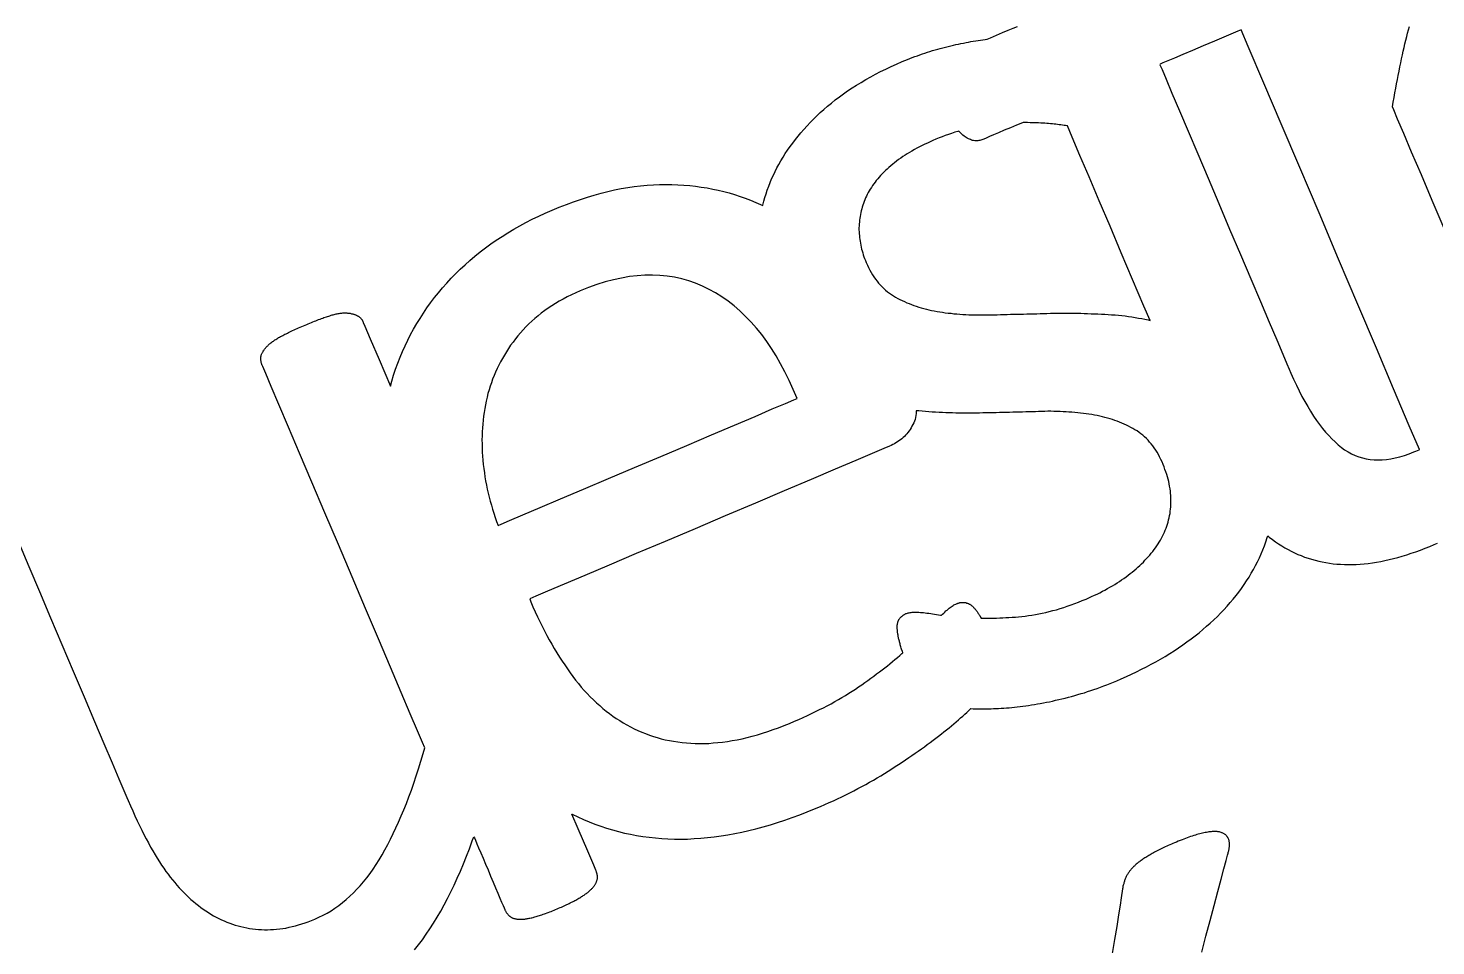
# Model space of a CAD drawing. Header units: millimetres. Extents: x 47 to 159, y 49 to 299.
# Drawn here: x 96.38 to 108.42, y 172.63 to 180.48 of the extents above; entities that cross this region are included whole.
import ezdxf

# ---------------------------------------------------------------- set-up
doc = ezdxf.new("R2010")
doc.units = ezdxf.units.MM

# ---------------------------------------------------------------- blocks, each defined once
blk = doc.blocks.new('angel 01')
for points in [[(-26.356, 127.268), (-26.272, 127.071), (-26.182, 126.857), (-26.087, 126.633), (-25.99, 126.404), (-25.893, 126.177), (-25.799, 125.956), (-25.711, 125.747), (-25.63, 125.557), (-25.56, 125.391), (-25.502, 125.256), (-25.459, 125.155), (-25.434, 125.097), (-25.423, 125.071), (-25.404, 125.026), (-25.384, 124.982), (-25.365, 124.939), (-25.346, 124.897), (-25.326, 124.857), (-25.307, 124.818), (-25.288, 124.779), (-25.269, 124.743), (-25.25, 124.707), (-25.231, 124.672), (-25.212, 124.639), (-25.193, 124.607), (-25.175, 124.576), (-25.156, 124.546), (-25.137, 124.518), (-25.119, 124.491), (-25.1, 124.464), (-25.081, 124.439), (-25.063, 124.415), (-25.044, 124.391), (-25.025, 124.368), (-25.006, 124.346), (-24.986, 124.324), (-24.966, 124.303), (-24.947, 124.283), (-24.927, 124.263), (-24.906, 124.243), (-24.886, 124.225), (-24.865, 124.207), (-24.844, 124.189), (-24.823, 124.173), (-24.802, 124.156), (-24.781, 124.141), (-24.759, 124.126), (-24.737, 124.112), (-24.715, 124.098), (-24.693, 124.085), (-24.67, 124.073), (-24.648, 124.061), (-24.625, 124.05), (-24.602, 124.04), (-24.579, 124.03), (-24.555, 124.021), (-24.532, 124.013), (-24.508, 124.005), (-24.484, 123.998), (-24.459, 123.992), (-24.435, 123.986), (-24.41, 123.981), (-24.386, 123.977), (-24.36, 123.973), (-24.335, 123.97), (-24.31, 123.968), (-24.284, 123.966), (-24.258, 123.965), (-24.232, 123.965), (-24.206, 123.966), (-24.18, 123.967), (-24.154, 123.969), (-24.127, 123.972), (-24.101, 123.976), (-24.074, 123.98), (-24.047, 123.986), (-24.02, 123.992), (-23.993, 123.999), (-23.966, 124.006), (-23.939, 124.015), (-23.911, 124.024), (-23.883, 124.034), (-23.856, 124.044), (-23.828, 124.056), (-23.792, 124.072), (-23.757, 124.089), (-23.722, 124.108), (-23.688, 124.128), (-23.655, 124.15), (-23.622, 124.173), (-23.59, 124.198), (-23.558, 124.224), (-23.527, 124.251), (-23.497, 124.28), (-23.468, 124.311), (-23.439, 124.342), (-23.41, 124.376), (-23.383, 124.41), (-23.355, 124.446), (-23.329, 124.484), (-23.303, 124.523), (-23.278, 124.563), (-23.253, 124.605), (-23.229, 124.648), (-23.204, 124.693), (-23.181, 124.739), (-23.157, 124.787), (-23.134, 124.836), (-23.111, 124.886), (-23.089, 124.938), (-23.066, 124.991), (-23.044, 125.046), (-23.023, 125.103), (-23.002, 125.16), (-22.981, 125.219), (-22.96, 125.28), (-22.94, 125.342), (-22.92, 125.406), (-22.9, 125.471), (-22.888, 125.52), (-22.908, 125.567), (-22.95, 125.666), (-23.011, 125.811), (-23.09, 125.995), (-23.181, 126.211), (-23.284, 126.453), (-23.394, 126.712), (-23.509, 126.983), (-23.626, 127.258), (-23.741, 127.53), (-23.853, 127.793), (-23.957, 128.039), (-24.052, 128.262), (-24.134, 128.455), (-24.2, 128.61), (-24.247, 128.721), (-24.272, 128.781), (-24.277, 128.792), (-24.279, 128.797), (-24.28, 128.801), (-24.282, 128.806), (-24.283, 128.81), (-24.285, 128.815), (-24.286, 128.819), (-24.287, 128.824), (-24.287, 128.828), (-24.288, 128.833), (-24.289, 128.837), (-24.289, 128.841), (-24.289, 128.845), (-24.289, 128.85), (-24.289, 128.854), (-24.289, 128.858), (-24.288, 128.862), (-24.288, 128.866), (-24.287, 128.87), (-24.286, 128.875), (-24.285, 128.879), (-24.284, 128.883), (-24.282, 128.887), (-24.28, 128.892), (-24.278, 128.896), (-24.276, 128.901), (-24.273, 128.905), (-24.27, 128.91), (-24.268, 128.915), (-24.264, 128.919), (-24.261, 128.924), (-24.257, 128.929), (-24.253, 128.934), (-24.249, 128.939), (-24.245, 128.944), (-24.24, 128.949), (-24.235, 128.954), (-24.23, 128.959), (-24.225, 128.964), (-24.22, 128.969), (-24.214, 128.974), (-24.208, 128.979), (-24.202, 128.984), (-24.196, 128.989), (-24.189, 128.994), (-24.182, 128.999), (-24.175, 129.004), (-24.168, 129.009), (-24.161, 129.013), (-24.153, 129.018), (-24.145, 129.023), (-24.137, 129.028), (-24.129, 129.032), (-24.12, 129.037), (-24.111, 129.042), (-24.102, 129.047), (-24.093, 129.052), (-24.083, 129.057), (-24.073, 129.062), (-24.062, 129.067), (-24.051, 129.072), (-24.04, 129.078), (-24.029, 129.083), (-24.017, 129.089), (-24.005, 129.094), (-23.992, 129.1), (-23.979, 129.106), (-23.966, 129.111), (-23.953, 129.117), (-23.939, 129.123), (-23.925, 129.129), (-23.911, 129.135), (-23.897, 129.141), (-23.883, 129.147), (-23.87, 129.153), (-23.857, 129.158), (-23.844, 129.163), (-23.831, 129.168), (-23.819, 129.173), (-23.806, 129.178), (-23.795, 129.182), (-23.783, 129.187), (-23.771, 129.191), (-23.76, 129.195), (-23.749, 129.199), (-23.739, 129.203), (-23.728, 129.206), (-23.718, 129.21), (-23.708, 129.213), (-23.698, 129.216), (-23.688, 129.219), (-23.679, 129.222), (-23.67, 129.224), (-23.661, 129.227), (-23.652, 129.229), (-23.644, 129.231), (-23.635, 129.233), (-23.627, 129.234), (-23.619, 129.235), (-23.611, 129.237), (-23.603, 129.238), (-23.596, 129.238), (-23.588, 129.239), (-23.581, 129.239), (-23.574, 129.239), (-23.568, 129.239), (-23.561, 129.239), (-23.555, 129.239), (-23.548, 129.238), (-23.542, 129.238), (-23.536, 129.237), (-23.531, 129.236), (-23.525, 129.236), (-23.519, 129.235), (-23.514, 129.233), (-23.509, 129.232), (-23.503, 129.231), (-23.498, 129.23), (-23.493, 129.228), (-23.489, 129.227), (-23.484, 129.225), (-23.48, 129.223), (-23.475, 129.221), (-23.471, 129.219), (-23.467, 129.217), (-23.463, 129.215), (-23.459, 129.213), (-23.455, 129.211), (-23.452, 129.208), (-23.448, 129.205), (-23.445, 129.203), (-23.441, 129.2), (-23.438, 129.197), (-23.435, 129.193), (-23.432, 129.19), (-23.429, 129.186), (-23.427, 129.183), (-23.424, 129.179), (-23.421, 129.175), (-23.419, 129.171), (-23.417, 129.166), (-23.415, 129.162), (-23.413, 129.157), (-23.4, 129.127), (-23.354, 129.019), (-23.278, 128.84), (-23.181, 128.613), (-23.17, 128.655), (-23.154, 128.707), (-23.137, 128.758), (-23.118, 128.809), (-23.099, 128.86), (-23.078, 128.909), (-23.056, 128.958), (-23.033, 129.007), (-23.008, 129.054), (-22.983, 129.101), (-22.956, 129.148), (-22.928, 129.193), (-22.899, 129.238), (-22.869, 129.283), (-22.838, 129.327), (-22.805, 129.37), (-22.771, 129.412), (-22.736, 129.454), (-22.7, 129.495), (-22.662, 129.536), (-22.624, 129.575), (-22.584, 129.614), (-22.543, 129.652), (-22.501, 129.689), (-22.459, 129.725), (-22.414, 129.761), (-22.369, 129.795), (-22.323, 129.829), (-22.276, 129.862), (-22.227, 129.894), (-22.177, 129.925), (-22.127, 129.955), (-22.075, 129.984), (-22.022, 130.012), (-21.968, 130.04), (-21.913, 130.067), (-21.857, 130.093), (-21.799, 130.118), (-21.738, 130.143), (-21.676, 130.167), (-21.616, 130.189), (-21.556, 130.21), (-21.497, 130.229), (-21.438, 130.247), (-21.379, 130.263), (-21.322, 130.278), (-21.265, 130.291), (-21.208, 130.302), (-21.152, 130.312), (-21.096, 130.321), (-21.042, 130.327), (-20.987, 130.333), (-20.933, 130.336), (-20.88, 130.339), (-20.827, 130.339), (-20.775, 130.338), (-20.724, 130.336), (-20.673, 130.333), (-20.622, 130.328), (-20.572, 130.323), (-20.523, 130.316), (-20.474, 130.308), (-20.426, 130.299), (-20.378, 130.289), (-20.331, 130.277), (-20.284, 130.265), (-20.238, 130.251), (-20.192, 130.236), (-20.147, 130.22), (-20.102, 130.203), (-20.058, 130.185), (-19.998, 130.158), (-19.997, 130.162), (-19.989, 130.194), (-19.98, 130.226), (-19.97, 130.258), (-19.959, 130.29), (-19.947, 130.322), (-19.935, 130.354), (-19.922, 130.385), (-19.907, 130.417), (-19.893, 130.448), (-19.877, 130.479), (-19.86, 130.51), (-19.842, 130.541), (-19.824, 130.571), (-19.805, 130.602), (-19.785, 130.632), (-19.764, 130.662), (-19.742, 130.692), (-19.719, 130.721), (-19.695, 130.751), (-19.671, 130.78), (-19.646, 130.809), (-19.619, 130.838), (-19.592, 130.867), (-19.564, 130.895), (-19.536, 130.924), (-19.506, 130.952), (-19.475, 130.98), (-19.444, 131.007), (-19.411, 131.034), (-19.378, 131.061), (-19.343, 131.087), (-19.308, 131.113), (-19.272, 131.138), (-19.234, 131.163), (-19.196, 131.187), (-19.157, 131.211), (-19.116, 131.235), (-19.075, 131.258), (-19.033, 131.281), (-18.99, 131.303), (-18.946, 131.325), (-18.9, 131.346), (-18.854, 131.367), (-18.807, 131.388), (-18.782, 131.398), (-18.761, 131.407), (-18.74, 131.415), (-18.719, 131.424), (-18.697, 131.432), (-18.676, 131.439), (-18.654, 131.447), (-18.633, 131.455), (-18.611, 131.462), (-18.59, 131.469), (-18.568, 131.476), (-18.546, 131.482), (-18.524, 131.489), (-18.502, 131.495), (-18.48, 131.501), (-18.458, 131.507), (-18.435, 131.513), (-18.413, 131.518), (-18.391, 131.524), (-18.368, 131.529), (-18.346, 131.534), (-18.325, 131.538), (-18.303, 131.543), (-18.282, 131.547), (-18.26, 131.551), (-18.239, 131.555), (-18.219, 131.559), (-18.198, 131.563), (-18.177, 131.566), (-18.157, 131.569), (-18.137, 131.572), (-18.117, 131.575), (-18.097, 131.578), (-18.08, 131.58), (-18.052, 131.592), (-17.998, 131.614), (-17.947, 131.636), (-17.899, 131.656), (-17.857, 131.674), (-17.821, 131.69)], [(-16.245, 123.772), (-16.209, 123.909), (-16.173, 124.044), (-16.139, 124.173), (-16.107, 124.292), (-16.079, 124.398), (-16.055, 124.487), (-16.037, 124.556), (-16.025, 124.602), (-16.02, 124.62), (-16.018, 124.627), (-16.016, 124.634), (-16.014, 124.641), (-16.012, 124.648), (-16.011, 124.655), (-16.01, 124.661), (-16.009, 124.668), (-16.008, 124.674), (-16.007, 124.681), (-16.007, 124.687), (-16.007, 124.693), (-16.007, 124.699), (-16.007, 124.705), (-16.008, 124.711), (-16.009, 124.716), (-16.01, 124.722), (-16.011, 124.727), (-16.012, 124.733), (-16.014, 124.738), (-16.016, 124.743), (-16.018, 124.748), (-16.021, 124.752), (-16.023, 124.756), (-16.026, 124.761), (-16.03, 124.765), (-16.033, 124.769), (-16.037, 124.772), (-16.04, 124.776), (-16.045, 124.779), (-16.049, 124.782), (-16.054, 124.785), (-16.058, 124.788), (-16.063, 124.79), (-16.069, 124.793), (-16.074, 124.795), (-16.08, 124.797), (-16.086, 124.799), (-16.093, 124.801), (-16.1, 124.802), (-16.107, 124.803), (-16.114, 124.804), (-16.122, 124.804), (-16.13, 124.804), (-16.138, 124.805), (-16.147, 124.804), (-16.155, 124.804), (-16.165, 124.803), (-16.174, 124.802), (-16.184, 124.801), (-16.194, 124.8), (-16.205, 124.798), (-16.215, 124.796), (-16.226, 124.794), (-16.238, 124.791), (-16.249, 124.788), (-16.262, 124.785), (-16.274, 124.782), (-16.286, 124.779), (-16.299, 124.775), (-16.313, 124.771), (-16.326, 124.766), (-16.34, 124.762), (-16.354, 124.757), (-16.368, 124.752), (-16.383, 124.746), (-16.398, 124.741), (-16.413, 124.735), (-16.429, 124.729), (-16.445, 124.722), (-16.461, 124.715), (-16.477, 124.709), (-16.491, 124.703), (-16.504, 124.697), (-16.518, 124.691), (-16.531, 124.685), (-16.544, 124.679), (-16.556, 124.674), (-16.569, 124.668), (-16.581, 124.662), (-16.593, 124.656), (-16.604, 124.651), (-16.615, 124.645), (-16.626, 124.639), (-16.637, 124.634), (-16.648, 124.628), (-16.658, 124.623), (-16.668, 124.617), (-16.678, 124.612), (-16.687, 124.606), (-16.696, 124.601), (-16.705, 124.595), (-16.714, 124.59), (-16.723, 124.584), (-16.731, 124.579), (-16.74, 124.574), (-16.748, 124.568), (-16.755, 124.563), (-16.763, 124.558), (-16.77, 124.552), (-16.777, 124.547), (-16.784, 124.542), (-16.791, 124.536), (-16.797, 124.531), (-16.804, 124.526), (-16.81, 124.521), (-16.816, 124.515), (-16.821, 124.51), (-16.827, 124.505), (-16.832, 124.499), (-16.837, 124.494), (-16.842, 124.488), (-16.847, 124.483), (-16.852, 124.477), (-16.857, 124.472), (-16.861, 124.466), (-16.865, 124.46), (-16.869, 124.454), (-16.873, 124.449), (-16.877, 124.443), (-16.88, 124.437), (-16.884, 124.431), (-16.887, 124.425), (-16.89, 124.419), (-16.893, 124.412), (-16.896, 124.406), (-16.899, 124.4), (-16.901, 124.393), (-16.904, 124.387), (-16.906, 124.38), (-16.908, 124.373), (-16.91, 124.366), (-16.912, 124.359), (-16.914, 124.352), (-16.916, 124.345), (-16.918, 124.338), (-16.919, 124.33), (-16.92, 124.323), (-16.922, 124.315), (-16.923, 124.307), (-16.924, 124.3), (-16.925, 124.292), (-16.927, 124.277), (-16.933, 124.237), (-16.943, 124.174), (-16.957, 124.092), (-16.972, 123.993), (-16.99, 123.882), (-17.01, 123.761)], [(-22.975, 123.793), (-22.941, 123.836), (-22.908, 123.88), (-22.876, 123.926), (-22.844, 123.973), (-22.812, 124.021), (-22.782, 124.072), (-22.751, 124.123), (-22.722, 124.177), (-22.693, 124.232), (-22.664, 124.288), (-22.636, 124.346), (-22.609, 124.405), (-22.582, 124.466), (-22.556, 124.529), (-22.53, 124.593), (-22.505, 124.658), (-22.481, 124.725), (-22.467, 124.761), (-22.463, 124.75), (-22.454, 124.73), (-22.442, 124.701), (-22.427, 124.665), (-22.409, 124.623), (-22.389, 124.577), (-22.368, 124.527), (-22.346, 124.476), (-22.324, 124.424), (-22.303, 124.373), (-22.282, 124.323), (-22.262, 124.277), (-22.245, 124.236), (-22.23, 124.201), (-22.218, 124.173), (-22.209, 124.153), (-22.205, 124.144), (-22.204, 124.14), (-22.202, 124.135), (-22.2, 124.131), (-22.197, 124.127), (-22.195, 124.122), (-22.193, 124.118), (-22.191, 124.115), (-22.188, 124.111), (-22.186, 124.107), (-22.183, 124.104), (-22.18, 124.1), (-22.178, 124.097), (-22.175, 124.094), (-22.172, 124.091), (-22.169, 124.088), (-22.166, 124.085), (-22.163, 124.082), (-22.16, 124.08), (-22.157, 124.077), (-22.154, 124.075), (-22.15, 124.073), (-22.147, 124.071), (-22.143, 124.069), (-22.139, 124.067), (-22.135, 124.065), (-22.131, 124.064), (-22.126, 124.062), (-22.121, 124.061), (-22.117, 124.06), (-22.112, 124.059), (-22.107, 124.058), (-22.101, 124.057), (-22.096, 124.056), (-22.09, 124.056), (-22.085, 124.056), (-22.079, 124.055), (-22.073, 124.055), (-22.067, 124.055), (-22.06, 124.055), (-22.054, 124.055), (-22.047, 124.056), (-22.04, 124.056), (-22.033, 124.057), (-22.026, 124.058), (-22.019, 124.059), (-22.011, 124.06), (-22.003, 124.062), (-21.996, 124.063), (-21.988, 124.065), (-21.979, 124.066), (-21.971, 124.068), (-21.962, 124.07), (-21.954, 124.073), (-21.945, 124.075), (-21.936, 124.078), (-21.926, 124.08), (-21.917, 124.083), (-21.907, 124.086), (-21.897, 124.09), (-21.886, 124.093), (-21.876, 124.097), (-21.865, 124.101), (-21.854, 124.105), (-21.842, 124.109), (-21.831, 124.113), (-21.819, 124.118), (-21.807, 124.122), (-21.794, 124.127), (-21.782, 124.133), (-21.769, 124.138), (-21.756, 124.143), (-21.743, 124.149), (-21.73, 124.154), (-21.719, 124.159), (-21.707, 124.164), (-21.696, 124.169), (-21.685, 124.174), (-21.674, 124.18), (-21.663, 124.185), (-21.653, 124.19), (-21.643, 124.195), (-21.633, 124.2), (-21.623, 124.204), (-21.614, 124.209), (-21.605, 124.214), (-21.596, 124.219), (-21.587, 124.224), (-21.578, 124.229), (-21.57, 124.234), (-21.562, 124.238), (-21.554, 124.243), (-21.547, 124.248), (-21.54, 124.253), (-21.532, 124.257), (-21.526, 124.262), (-21.519, 124.267), (-21.512, 124.271), (-21.506, 124.276), (-21.5, 124.281), (-21.494, 124.285), (-21.488, 124.29), (-21.483, 124.295), (-21.478, 124.299), (-21.473, 124.304), (-21.468, 124.308), (-21.463, 124.313), (-21.459, 124.318), (-21.454, 124.322), (-21.45, 124.327), (-21.446, 124.331), (-21.443, 124.336), (-21.439, 124.34), (-21.436, 124.344), (-21.433, 124.349), (-21.43, 124.353), (-21.428, 124.358), (-21.425, 124.362), (-21.423, 124.366), (-21.421, 124.37), (-21.419, 124.375), (-21.418, 124.379), (-21.416, 124.383), (-21.415, 124.387), (-21.414, 124.391), (-21.413, 124.396), (-21.412, 124.4), (-21.412, 124.404), (-21.412, 124.408), (-21.412, 124.412), (-21.411, 124.416), (-21.412, 124.42), (-21.412, 124.425), (-21.412, 124.429), (-21.413, 124.433), (-21.414, 124.438), (-21.414, 124.442), (-21.415, 124.447), (-21.417, 124.451), (-21.418, 124.456), (-21.419, 124.46), (-21.421, 124.465), (-21.423, 124.469), (-21.425, 124.474), (-21.443, 124.517), (-21.494, 124.638), (-21.575, 124.827), (-21.629, 124.954), (-21.627, 124.954), (-21.579, 124.93), (-21.531, 124.908), (-21.482, 124.888), (-21.433, 124.868), (-21.383, 124.85), (-21.333, 124.834), (-21.283, 124.819), (-21.232, 124.805), (-21.18, 124.792), (-21.128, 124.781), (-21.076, 124.771), (-21.023, 124.763), (-20.97, 124.756), (-20.916, 124.75), (-20.862, 124.745), (-20.808, 124.742), (-20.752, 124.741), (-20.697, 124.74), (-20.641, 124.741), (-20.585, 124.744), (-20.528, 124.748), (-20.47, 124.753), (-20.413, 124.759), (-20.354, 124.767), (-20.296, 124.777), (-20.236, 124.787), (-20.177, 124.8), (-20.116, 124.813), (-20.056, 124.828), (-19.995, 124.844), (-19.933, 124.862), (-19.871, 124.881), (-19.809, 124.902), (-19.746, 124.924), (-19.682, 124.947), (-19.618, 124.972), (-19.554, 124.998), (-19.503, 125.019), (-19.466, 125.036), (-19.43, 125.052), (-19.394, 125.068), (-19.358, 125.085), (-19.322, 125.102), (-19.287, 125.119), (-19.252, 125.136), (-19.218, 125.154), (-19.184, 125.172), (-19.15, 125.19), (-19.117, 125.208), (-19.084, 125.226), (-19.052, 125.245), (-19.02, 125.264), (-18.988, 125.282), (-18.957, 125.302), (-18.926, 125.321), (-18.895, 125.341), (-18.865, 125.36), (-18.836, 125.379), (-18.806, 125.399), (-18.778, 125.418), (-18.75, 125.437), (-18.722, 125.456), (-18.695, 125.475), (-18.668, 125.493), (-18.642, 125.512), (-18.616, 125.53), (-18.591, 125.549), (-18.566, 125.567), (-18.541, 125.585), (-18.518, 125.603), (-18.494, 125.621), (-18.471, 125.639), (-18.449, 125.657), (-18.427, 125.674), (-18.405, 125.692), (-18.385, 125.709), (-18.364, 125.726), (-18.344, 125.743), (-18.325, 125.759), (-18.306, 125.776), (-18.288, 125.792), (-18.271, 125.808), (-18.253, 125.823), (-18.237, 125.839), (-18.221, 125.854), (-18.219, 125.856), (-18.218, 125.856), (-18.2, 125.855), (-18.182, 125.855), (-18.163, 125.854), (-18.144, 125.854), (-18.125, 125.854), (-18.106, 125.854), (-18.086, 125.854), (-18.065, 125.854), (-18.045, 125.855), (-18.024, 125.856), (-18.003, 125.856), (-17.981, 125.858), (-17.959, 125.859), (-17.937, 125.86), (-17.915, 125.862), (-17.892, 125.864), (-17.869, 125.866), (-17.845, 125.868), (-17.822, 125.871), (-17.798, 125.873), (-17.774, 125.877), (-17.75, 125.88), (-17.725, 125.883), (-17.7, 125.887), (-17.675, 125.891), (-17.65, 125.896), (-17.625, 125.9), (-17.599, 125.905), (-17.573, 125.91), (-17.547, 125.915), (-17.52, 125.921), (-17.494, 125.927), (-17.467, 125.933), (-17.44, 125.939), (-17.412, 125.946), (-17.385, 125.953), (-17.358, 125.96), (-17.331, 125.968), (-17.303, 125.976), (-17.276, 125.984), (-17.248, 125.992), (-17.221, 126.001), (-17.193, 126.01), (-17.166, 126.02), (-17.138, 126.029), (-17.11, 126.039), (-17.083, 126.05), (-17.055, 126.06), (-17.027, 126.071), (-16.999, 126.083), (-16.971, 126.094), (-16.934, 126.11), (-16.889, 126.13), (-16.845, 126.15), (-16.802, 126.171), (-16.76, 126.192), (-16.718, 126.213), (-16.676, 126.235), (-16.636, 126.257), (-16.596, 126.28), (-16.557, 126.303), (-16.518, 126.327), (-16.481, 126.351), (-16.443, 126.376), (-16.407, 126.401), (-16.371, 126.426), (-16.336, 126.452), (-16.302, 126.478), (-16.268, 126.505), (-16.235, 126.532), (-16.203, 126.56), (-16.172, 126.588), (-16.141, 126.616), (-16.111, 126.644), (-16.083, 126.673), (-16.055, 126.702), (-16.028, 126.732), (-16.001, 126.762), (-15.976, 126.792), (-15.951, 126.822), (-15.927, 126.853), (-15.904, 126.884), (-15.882, 126.916), (-15.861, 126.948), (-15.84, 126.98), (-15.821, 127.013), (-15.802, 127.045), (-15.784, 127.079), (-15.767, 127.112), (-15.751, 127.146), (-15.736, 127.18), (-15.722, 127.214), (-15.708, 127.248), (-15.696, 127.283), (-15.684, 127.318), (-15.68, 127.333), (-15.667, 127.322), (-15.641, 127.302), (-15.614, 127.283), (-15.588, 127.265), (-15.561, 127.248), (-15.534, 127.232), (-15.506, 127.216), (-15.479, 127.202), (-15.451, 127.188), (-15.422, 127.175), (-15.394, 127.164), (-15.365, 127.152), (-15.335, 127.142), (-15.306, 127.133), (-15.276, 127.125), (-15.245, 127.117), (-15.215, 127.11), (-15.184, 127.104), (-15.152, 127.099), (-15.121, 127.095), (-15.089, 127.092), (-15.057, 127.09), (-15.024, 127.088), (-14.991, 127.088), (-14.958, 127.088), (-14.925, 127.089), (-14.891, 127.091), (-14.856, 127.094), (-14.822, 127.098), (-14.786, 127.103), (-14.751, 127.108), (-14.715, 127.115), (-14.679, 127.122), (-14.642, 127.13), (-14.605, 127.139), (-14.568, 127.149), (-14.53, 127.16), (-14.491, 127.172), (-14.453, 127.184), (-14.414, 127.198), (-14.374, 127.212), (-14.334, 127.227), (-14.294, 127.243), (-14.257, 127.259), (-14.244, 127.264), (-14.23, 127.27)], [(-14.173, 129.961), (-14.274, 130.2), (-14.367, 130.419), (-14.45, 130.613), (-14.518, 130.775), (-14.57, 130.897), (-14.603, 130.975), (-14.614, 131.002), (-14.607, 131.042), (-14.6, 131.082), (-14.593, 131.121), (-14.586, 131.16), (-14.579, 131.198), (-14.572, 131.235), (-14.565, 131.271), (-14.558, 131.307), (-14.551, 131.343), (-14.544, 131.377), (-14.536, 131.411), (-14.529, 131.445), (-14.522, 131.477), (-14.515, 131.509), (-14.507, 131.541), (-14.5, 131.572), (-14.492, 131.602), (-14.485, 131.631), (-14.477, 131.66), (-14.469, 131.689)]]:
    blk.add_lwpolyline(points)
for points in [[(-15.907, 131.661), (-15.935, 131.649), (-16.035, 131.606), (-16.135, 131.564), (-16.232, 131.523), (-16.323, 131.484), (-16.405, 131.449), (-16.477, 131.419), (-16.534, 131.395), (-16.576, 131.377), (-16.6, 131.367), (-16.602, 131.361), (-16.584, 131.32), (-16.549, 131.237), (-16.499, 131.118), (-16.435, 130.968), (-16.361, 130.794), (-16.279, 130.6), (-16.191, 130.392), (-16.099, 130.176), (-16.006, 129.956), (-15.914, 129.74), (-15.825, 129.531), (-15.743, 129.336), (-15.668, 129.161), (-15.604, 129.009), (-15.552, 128.888), (-15.516, 128.803), (-15.497, 128.758), (-15.483, 128.724), (-15.459, 128.672), (-15.436, 128.622), (-15.412, 128.573), (-15.388, 128.526), (-15.363, 128.482), (-15.339, 128.439), (-15.314, 128.398), (-15.289, 128.358), (-15.263, 128.321), (-15.238, 128.286), (-15.212, 128.252), (-15.186, 128.22), (-15.159, 128.19), (-15.132, 128.162), (-15.105, 128.136), (-15.078, 128.112), (-15.05, 128.09), (-15.023, 128.069), (-14.994, 128.051), (-14.964, 128.035), (-14.934, 128.021), (-14.903, 128.009), (-14.871, 127.999), (-14.839, 127.992), (-14.806, 127.986), (-14.772, 127.983), (-14.737, 127.982), (-14.701, 127.983), (-14.665, 127.986), (-14.628, 127.991), (-14.59, 127.999), (-14.551, 128.009), (-14.512, 128.02), (-14.472, 128.034), (-14.431, 128.051), (-14.413, 128.058), (-14.4, 128.064), (-14.387, 128.07), (-14.384, 128.071), (-14.47, 128.275), (-14.604, 128.589), (-14.752, 128.938), (-14.91, 129.312), (-15.075, 129.7), (-15.242, 130.094), (-15.407, 130.482), (-15.566, 130.856), (-15.714, 131.204), (-15.847, 131.518)], [(-17.393, 130.839), (-17.397, 130.839), (-17.409, 130.841), (-17.422, 130.843), (-17.436, 130.845), (-17.449, 130.847), (-17.463, 130.849), (-17.477, 130.851), (-17.492, 130.853), (-17.507, 130.854), (-17.522, 130.856), (-17.538, 130.857), (-17.554, 130.858), (-17.57, 130.86), (-17.587, 130.861), (-17.604, 130.862), (-17.621, 130.863), (-17.639, 130.864), (-17.657, 130.865), (-17.676, 130.865), (-17.694, 130.866), (-17.713, 130.866), (-17.733, 130.867), (-17.752, 130.867), (-17.772, 130.867), (-17.778, 130.866), (-17.827, 130.846), (-17.881, 130.823), (-17.933, 130.801), (-17.981, 130.78), (-18.024, 130.762), (-18.06, 130.747), (-18.089, 130.735), (-18.108, 130.726), (-18.117, 130.723), (-18.124, 130.72), (-18.133, 130.717), (-18.142, 130.715), (-18.151, 130.713), (-18.159, 130.712), (-18.168, 130.711), (-18.177, 130.711), (-18.186, 130.712), (-18.195, 130.713), (-18.204, 130.715), (-18.213, 130.718), (-18.222, 130.721), (-18.231, 130.724), (-18.24, 130.729), (-18.249, 130.734), (-18.259, 130.739), (-18.268, 130.745), (-18.277, 130.752), (-18.286, 130.759), (-18.295, 130.768), (-18.304, 130.777), (-18.314, 130.786), (-18.321, 130.795), (-18.331, 130.792), (-18.357, 130.784), (-18.384, 130.775), (-18.41, 130.766), (-18.437, 130.757), (-18.464, 130.746), (-18.49, 130.736), (-18.518, 130.725), (-18.543, 130.714), (-18.567, 130.703), (-18.59, 130.692), (-18.613, 130.682), (-18.636, 130.67), (-18.658, 130.659), (-18.68, 130.648), (-18.701, 130.636), (-18.722, 130.624), (-18.742, 130.612), (-18.762, 130.6), (-18.781, 130.588), (-18.8, 130.576), (-18.818, 130.563), (-18.836, 130.55), (-18.854, 130.537), (-18.871, 130.524), (-18.887, 130.511), (-18.904, 130.497), (-18.919, 130.484), (-18.934, 130.47), (-18.949, 130.456), (-18.963, 130.442), (-18.977, 130.429), (-18.99, 130.414), (-19.003, 130.4), (-19.015, 130.386), (-19.027, 130.372), (-19.038, 130.357), (-19.049, 130.343), (-19.06, 130.328), (-19.069, 130.313), (-19.079, 130.298), (-19.088, 130.284), (-19.096, 130.268), (-19.104, 130.253), (-19.111, 130.238), (-19.118, 130.223), (-19.125, 130.207), (-19.131, 130.192), (-19.137, 130.176), (-19.142, 130.16), (-19.147, 130.145), (-19.152, 130.129), (-19.156, 130.113), (-19.16, 130.097), (-19.163, 130.081), (-19.166, 130.065), (-19.168, 130.049), (-19.17, 130.033), (-19.172, 130.016), (-19.173, 130), (-19.174, 129.984), (-19.175, 129.967), (-19.175, 129.951), (-19.174, 129.934), (-19.173, 129.917), (-19.172, 129.901), (-19.171, 129.885), (-19.169, 129.868), (-19.166, 129.852), (-19.163, 129.835), (-19.16, 129.819), (-19.157, 129.802), (-19.153, 129.786), (-19.148, 129.77), (-19.143, 129.753), (-19.138, 129.737), (-19.133, 129.72), (-19.127, 129.704), (-19.12, 129.688), (-19.113, 129.671), (-19.103, 129.649), (-19.093, 129.627), (-19.082, 129.606), (-19.071, 129.586), (-19.059, 129.566), (-19.047, 129.547), (-19.034, 129.529), (-19.021, 129.512), (-19.007, 129.495), (-18.993, 129.479), (-18.978, 129.463), (-18.963, 129.449), (-18.947, 129.434), (-18.931, 129.421), (-18.914, 129.408), (-18.897, 129.396), (-18.88, 129.385), (-18.862, 129.374), (-18.843, 129.364), (-18.825, 129.354), (-18.806, 129.345), (-18.786, 129.336), (-18.767, 129.327), (-18.747, 129.319), (-18.727, 129.311), (-18.706, 129.303), (-18.685, 129.296), (-18.664, 129.289), (-18.643, 129.283), (-18.621, 129.277), (-18.599, 129.271), (-18.577, 129.266), (-18.554, 129.261), (-18.531, 129.256), (-18.508, 129.252), (-18.485, 129.248), (-18.461, 129.245), (-18.437, 129.241), (-18.413, 129.238), (-18.388, 129.236), (-18.364, 129.233), (-18.339, 129.231), (-18.314, 129.229), (-18.288, 129.227), (-18.262, 129.226), (-18.237, 129.224), (-18.21, 129.223), (-18.184, 129.223), (-18.158, 129.222), (-18.131, 129.222), (-18.104, 129.222), (-18.076, 129.222), (-18.049, 129.223), (-18.021, 129.224), (-17.993, 129.224), (-17.965, 129.225), (-17.937, 129.226), (-17.909, 129.227), (-17.881, 129.228), (-17.853, 129.228), (-17.825, 129.229), (-17.796, 129.23), (-17.768, 129.23), (-17.74, 129.231), (-17.711, 129.232), (-17.683, 129.233), (-17.654, 129.233), (-17.625, 129.234), (-17.597, 129.234), (-17.568, 129.235), (-17.539, 129.236), (-17.51, 129.236), (-17.481, 129.237), (-17.452, 129.237), (-17.423, 129.237), (-17.394, 129.237), (-17.365, 129.237), (-17.336, 129.237), (-17.307, 129.236), (-17.278, 129.236), (-17.249, 129.235), (-17.22, 129.234), (-17.19, 129.233), (-17.161, 129.232), (-17.132, 129.231), (-17.103, 129.23), (-17.073, 129.228), (-17.044, 129.226), (-17.015, 129.224), (-16.986, 129.222), (-16.956, 129.22), (-16.928, 129.217), (-16.899, 129.214), (-16.87, 129.21), (-16.842, 129.206), (-16.814, 129.201), (-16.786, 129.196), (-16.758, 129.191), (-16.73, 129.185), (-16.703, 129.179), (-16.687, 129.175), (-16.739, 129.298), (-16.836, 129.525), (-16.933, 129.754), (-17.029, 129.981), (-17.122, 130.199), (-17.208, 130.402), (-17.286, 130.585), (-17.352, 130.741)], [(-19.705, 128.507), (-19.738, 128.586), (-19.772, 128.662), (-19.808, 128.735), (-19.845, 128.805), (-19.883, 128.872), (-19.923, 128.936), (-19.964, 128.996), (-20.007, 129.054), (-20.051, 129.109), (-20.097, 129.161), (-20.144, 129.21), (-20.193, 129.256), (-20.243, 129.299), (-20.294, 129.339), (-20.347, 129.376), (-20.401, 129.41), (-20.457, 129.441), (-20.514, 129.469), (-20.572, 129.493), (-20.631, 129.513), (-20.691, 129.53), (-20.752, 129.544), (-20.814, 129.554), (-20.877, 129.56), (-20.94, 129.563), (-21.005, 129.562), (-21.071, 129.558), (-21.138, 129.55), (-21.206, 129.538), (-21.275, 129.523), (-21.345, 129.504), (-21.415, 129.482), (-21.487, 129.456), (-21.56, 129.427), (-21.597, 129.411), (-21.633, 129.394), (-21.669, 129.376), (-21.703, 129.358), (-21.737, 129.34), (-21.769, 129.321), (-21.801, 129.301), (-21.832, 129.28), (-21.862, 129.259), (-21.891, 129.238), (-21.919, 129.215), (-21.946, 129.193), (-21.973, 129.169), (-21.998, 129.145), (-22.023, 129.121), (-22.046, 129.095), (-22.069, 129.07), (-22.091, 129.043), (-22.112, 129.017), (-22.133, 128.99), (-22.153, 128.963), (-22.171, 128.935), (-22.19, 128.907), (-22.207, 128.879), (-22.223, 128.851), (-22.239, 128.822), (-22.254, 128.793), (-22.268, 128.764), (-22.282, 128.734), (-22.295, 128.704), (-22.307, 128.674), (-22.318, 128.643), (-22.328, 128.612), (-22.338, 128.581), (-22.347, 128.55), (-22.355, 128.518), (-22.362, 128.486), (-22.369, 128.454), (-22.375, 128.421), (-22.38, 128.389), (-22.385, 128.356), (-22.389, 128.323), (-22.392, 128.289), (-22.395, 128.256), (-22.397, 128.222), (-22.398, 128.188), (-22.399, 128.153), (-22.398, 128.119), (-22.397, 128.084), (-22.396, 128.049), (-22.394, 128.014), (-22.391, 127.979), (-22.387, 127.943), (-22.383, 127.908), (-22.378, 127.873), (-22.373, 127.838), (-22.367, 127.803), (-22.36, 127.768), (-22.353, 127.733), (-22.345, 127.699), (-22.336, 127.664), (-22.327, 127.629), (-22.318, 127.595), (-22.307, 127.56), (-22.296, 127.526), (-22.285, 127.491), (-22.273, 127.457), (-22.26, 127.423), (-22.235, 127.434), (-22.162, 127.464), (-22.049, 127.512), (-21.902, 127.575), (-21.727, 127.649), (-21.53, 127.733), (-21.317, 127.823), (-21.095, 127.917), (-20.87, 128.013), (-20.648, 128.107), (-20.435, 128.197), (-20.238, 128.281), (-20.063, 128.355), (-19.916, 128.418), (-19.803, 128.466), (-19.731, 128.496)], [(-18.685, 128.402), (-18.685, 128.396), (-18.686, 128.379), (-18.689, 128.362), (-18.692, 128.346), (-18.696, 128.329), (-18.701, 128.314), (-18.707, 128.299), (-18.714, 128.284), (-18.722, 128.27), (-18.73, 128.256), (-18.738, 128.243), (-18.747, 128.23), (-18.757, 128.218), (-18.766, 128.206), (-18.776, 128.195), (-18.787, 128.184), (-18.798, 128.173), (-18.809, 128.163), (-18.821, 128.154), (-18.833, 128.145), (-18.846, 128.136), (-18.859, 128.128), (-18.872, 128.12), (-18.886, 128.113), (-18.9, 128.106), (-18.913, 128.101), (-18.962, 128.08), (-19.061, 128.038), (-19.202, 127.978), (-19.379, 127.903), (-19.585, 127.815), (-19.815, 127.718), (-20.061, 127.613), (-20.318, 127.505), (-20.577, 127.394), (-20.833, 127.286), (-21.08, 127.181), (-21.31, 127.083), (-21.518, 126.995), (-21.696, 126.92), (-21.838, 126.859), (-21.937, 126.817), (-21.988, 126.796), (-21.982, 126.768), (-21.963, 126.725), (-21.944, 126.683), (-21.924, 126.641), (-21.905, 126.6), (-21.884, 126.56), (-21.864, 126.52), (-21.844, 126.481), (-21.823, 126.443), (-21.801, 126.406), (-21.78, 126.369), (-21.758, 126.333), (-21.736, 126.297), (-21.714, 126.263), (-21.691, 126.229), (-21.668, 126.196), (-21.645, 126.163), (-21.622, 126.131), (-21.598, 126.1), (-21.574, 126.07), (-21.549, 126.04), (-21.524, 126.012), (-21.498, 125.984), (-21.472, 125.957), (-21.446, 125.931), (-21.419, 125.906), (-21.392, 125.882), (-21.364, 125.858), (-21.336, 125.835), (-21.308, 125.813), (-21.279, 125.792), (-21.25, 125.772), (-21.22, 125.753), (-21.19, 125.734), (-21.159, 125.717), (-21.128, 125.7), (-21.097, 125.684), (-21.065, 125.669), (-21.033, 125.655), (-21, 125.642), (-20.967, 125.63), (-20.933, 125.618), (-20.9, 125.608), (-20.865, 125.599), (-20.831, 125.59), (-20.795, 125.583), (-20.76, 125.577), (-20.724, 125.571), (-20.688, 125.567), (-20.651, 125.563), (-20.613, 125.56), (-20.576, 125.559), (-20.538, 125.558), (-20.499, 125.558), (-20.46, 125.559), (-20.421, 125.562), (-20.381, 125.565), (-20.341, 125.57), (-20.3, 125.575), (-20.258, 125.582), (-20.216, 125.59), (-20.174, 125.599), (-20.131, 125.609), (-20.087, 125.62), (-20.043, 125.633), (-19.999, 125.646), (-19.954, 125.661), (-19.909, 125.676), (-19.863, 125.693), (-19.816, 125.711), (-19.769, 125.73), (-19.725, 125.748), (-19.688, 125.764), (-19.652, 125.78), (-19.616, 125.797), (-19.581, 125.813), (-19.546, 125.83), (-19.512, 125.847), (-19.479, 125.864), (-19.446, 125.881), (-19.414, 125.898), (-19.382, 125.916), (-19.351, 125.933), (-19.321, 125.951), (-19.291, 125.969), (-19.262, 125.987), (-19.233, 126.005), (-19.205, 126.023), (-19.178, 126.042), (-19.151, 126.06), (-19.125, 126.079), (-19.099, 126.097), (-19.074, 126.115), (-19.049, 126.134), (-19.025, 126.152), (-19.001, 126.17), (-18.978, 126.187), (-18.955, 126.205), (-18.932, 126.223), (-18.91, 126.24), (-18.889, 126.258), (-18.868, 126.275), (-18.847, 126.292), (-18.827, 126.309), (-18.808, 126.326), (-18.8, 126.334), (-18.801, 126.337), (-18.804, 126.347), (-18.808, 126.356), (-18.811, 126.365), (-18.814, 126.374), (-18.817, 126.383), (-18.819, 126.392), (-18.822, 126.401), (-18.824, 126.409), (-18.826, 126.418), (-18.828, 126.426), (-18.83, 126.434), (-18.832, 126.441), (-18.834, 126.449), (-18.836, 126.456), (-18.837, 126.464), (-18.839, 126.471), (-18.84, 126.478), (-18.841, 126.485), (-18.843, 126.492), (-18.844, 126.498), (-18.845, 126.505), (-18.845, 126.511), (-18.846, 126.517), (-18.847, 126.523), (-18.847, 126.529), (-18.848, 126.535), (-18.848, 126.54), (-18.848, 126.546), (-18.849, 126.551), (-18.848, 126.556), (-18.848, 126.561), (-18.848, 126.566), (-18.848, 126.571), (-18.847, 126.576), (-18.846, 126.581), (-18.845, 126.585), (-18.844, 126.589), (-18.843, 126.594), (-18.842, 126.598), (-18.84, 126.602), (-18.839, 126.606), (-18.837, 126.61), (-18.835, 126.614), (-18.833, 126.617), (-18.831, 126.621), (-18.828, 126.624), (-18.826, 126.628), (-18.823, 126.631), (-18.821, 126.634), (-18.818, 126.637), (-18.815, 126.64), (-18.812, 126.643), (-18.809, 126.645), (-18.806, 126.648), (-18.803, 126.65), (-18.8, 126.653), (-18.796, 126.655), (-18.793, 126.658), (-18.789, 126.66), (-18.786, 126.662), (-18.782, 126.664), (-18.778, 126.666), (-18.774, 126.668), (-18.768, 126.67), (-18.761, 126.672), (-18.754, 126.674), (-18.746, 126.676), (-18.737, 126.678), (-18.728, 126.679), (-18.719, 126.68), (-18.709, 126.68), (-18.698, 126.681), (-18.687, 126.681), (-18.675, 126.681), (-18.663, 126.68), (-18.65, 126.679), (-18.637, 126.678), (-18.623, 126.677), (-18.609, 126.675), (-18.594, 126.673), (-18.578, 126.671), (-18.562, 126.668), (-18.546, 126.666), (-18.529, 126.663), (-18.512, 126.661), (-18.495, 126.659), (-18.477, 126.656), (-18.469, 126.655), (-18.461, 126.663), (-18.451, 126.673), (-18.441, 126.682), (-18.432, 126.691), (-18.422, 126.699), (-18.413, 126.707), (-18.404, 126.714), (-18.395, 126.721), (-18.387, 126.727), (-18.378, 126.732), (-18.37, 126.738), (-18.363, 126.742), (-18.355, 126.747), (-18.348, 126.75), (-18.341, 126.753), (-18.337, 126.755), (-18.333, 126.756), (-18.329, 126.758), (-18.324, 126.759), (-18.32, 126.76), (-18.316, 126.761), (-18.312, 126.762), (-18.308, 126.763), (-18.304, 126.763), (-18.3, 126.764), (-18.296, 126.764), (-18.292, 126.764), (-18.288, 126.764), (-18.283, 126.764), (-18.279, 126.764), (-18.275, 126.764), (-18.271, 126.763), (-18.267, 126.762), (-18.263, 126.762), (-18.259, 126.761), (-18.255, 126.759), (-18.251, 126.758), (-18.247, 126.757), (-18.243, 126.755), (-18.239, 126.754), (-18.235, 126.752), (-18.232, 126.75), (-18.228, 126.748), (-18.224, 126.745), (-18.22, 126.743), (-18.217, 126.74), (-18.213, 126.737), (-18.21, 126.735), (-18.206, 126.731), (-18.202, 126.728), (-18.199, 126.725), (-18.195, 126.721), (-18.192, 126.718), (-18.188, 126.714), (-18.185, 126.71), (-18.181, 126.705), (-18.177, 126.701), (-18.174, 126.696), (-18.17, 126.691), (-18.166, 126.686), (-18.162, 126.68), (-18.159, 126.675), (-18.155, 126.669), (-18.151, 126.663), (-18.147, 126.657), (-18.143, 126.651), (-18.139, 126.644), (-18.135, 126.637), (-18.131, 126.63), (-18.131, 126.629), (-18.121, 126.629), (-18.097, 126.629), (-18.073, 126.629), (-18.048, 126.629), (-18.023, 126.629), (-17.998, 126.63), (-17.972, 126.631), (-17.946, 126.632), (-17.919, 126.634), (-17.893, 126.635), (-17.865, 126.637), (-17.838, 126.639), (-17.81, 126.642), (-17.782, 126.644), (-17.753, 126.647), (-17.725, 126.651), (-17.696, 126.655), (-17.667, 126.66), (-17.637, 126.666), (-17.608, 126.672), (-17.578, 126.678), (-17.548, 126.686), (-17.517, 126.694), (-17.487, 126.702), (-17.456, 126.712), (-17.425, 126.721), (-17.394, 126.732), (-17.362, 126.743), (-17.33, 126.755), (-17.298, 126.767), (-17.266, 126.78), (-17.234, 126.793), (-17.21, 126.804), (-17.186, 126.814), (-17.162, 126.825), (-17.139, 126.836), (-17.117, 126.847), (-17.094, 126.859), (-17.072, 126.87), (-17.051, 126.882), (-17.03, 126.894), (-17.009, 126.906), (-16.989, 126.918), (-16.969, 126.931), (-16.949, 126.944), (-16.93, 126.956), (-16.911, 126.969), (-16.892, 126.983), (-16.874, 126.996), (-16.857, 127.01), (-16.839, 127.023), (-16.823, 127.037), (-16.806, 127.051), (-16.79, 127.065), (-16.774, 127.08), (-16.759, 127.094), (-16.744, 127.109), (-16.73, 127.124), (-16.716, 127.139), (-16.702, 127.154), (-16.689, 127.169), (-16.676, 127.184), (-16.664, 127.2), (-16.652, 127.216), (-16.64, 127.231), (-16.629, 127.247), (-16.618, 127.264), (-16.608, 127.28), (-16.598, 127.296), (-16.589, 127.313), (-16.58, 127.33), (-16.572, 127.347), (-16.564, 127.364), (-16.557, 127.381), (-16.55, 127.398), (-16.544, 127.416), (-16.538, 127.434), (-16.532, 127.451), (-16.528, 127.469), (-16.523, 127.487), (-16.52, 127.506), (-16.516, 127.524), (-16.514, 127.543), (-16.511, 127.561), (-16.51, 127.58), (-16.508, 127.599), (-16.508, 127.619), (-16.508, 127.638), (-16.508, 127.657), (-16.509, 127.677), (-16.511, 127.697), (-16.513, 127.716), (-16.516, 127.736), (-16.519, 127.757), (-16.523, 127.777), (-16.527, 127.797), (-16.533, 127.818), (-16.538, 127.839), (-16.544, 127.859), (-16.551, 127.88), (-16.559, 127.901), (-16.567, 127.923), (-16.575, 127.944), (-16.584, 127.966), (-16.594, 127.987), (-16.605, 128.008), (-16.615, 128.028), (-16.627, 128.048), (-16.638, 128.066), (-16.651, 128.085), (-16.663, 128.102), (-16.676, 128.119), (-16.69, 128.135), (-16.704, 128.151), (-16.718, 128.166), (-16.733, 128.18), (-16.749, 128.193), (-16.765, 128.206), (-16.781, 128.218), (-16.798, 128.23), (-16.816, 128.241), (-16.833, 128.251), (-16.851, 128.261), (-16.87, 128.271), (-16.889, 128.28), (-16.908, 128.289), (-16.927, 128.297), (-16.947, 128.305), (-16.967, 128.313), (-16.987, 128.32), (-17.008, 128.327), (-17.029, 128.334), (-17.05, 128.34), (-17.072, 128.346), (-17.094, 128.351), (-17.116, 128.356), (-17.139, 128.361), (-17.162, 128.366), (-17.185, 128.37), (-17.209, 128.373), (-17.233, 128.377), (-17.257, 128.38), (-17.281, 128.383), (-17.305, 128.385), (-17.33, 128.388), (-17.355, 128.39), (-17.38, 128.392), (-17.405, 128.393), (-17.43, 128.395), (-17.456, 128.396), (-17.482, 128.397), (-17.508, 128.397), (-17.534, 128.398), (-17.56, 128.398), (-17.587, 128.397), (-17.613, 128.397), (-17.64, 128.396), (-17.667, 128.395), (-17.695, 128.395), (-17.722, 128.394), (-17.749, 128.393), (-17.777, 128.392), (-17.805, 128.391), (-17.832, 128.391), (-17.86, 128.39), (-17.888, 128.389), (-17.916, 128.388), (-17.944, 128.388), (-17.973, 128.387), (-18.001, 128.386), (-18.03, 128.386), (-18.058, 128.385), (-18.087, 128.384), (-18.116, 128.384), (-18.144, 128.383), (-18.173, 128.383), (-18.202, 128.382), (-18.231, 128.382), (-18.26, 128.382), (-18.289, 128.382), (-18.318, 128.383), (-18.347, 128.383), (-18.376, 128.384), (-18.405, 128.385), (-18.433, 128.386), (-18.462, 128.387), (-18.491, 128.388), (-18.52, 128.39), (-18.549, 128.392), (-18.578, 128.394), (-18.607, 128.396), (-18.636, 128.398), (-18.664, 128.401)]]:
    blk.add_lwpolyline(points, close=True)

msp = doc.modelspace()

# ---------------------------------------------------------------- block references
msp.add_blockref('angel 01', (122.661, 48.801))

doc.saveas('drawing.dxf')
